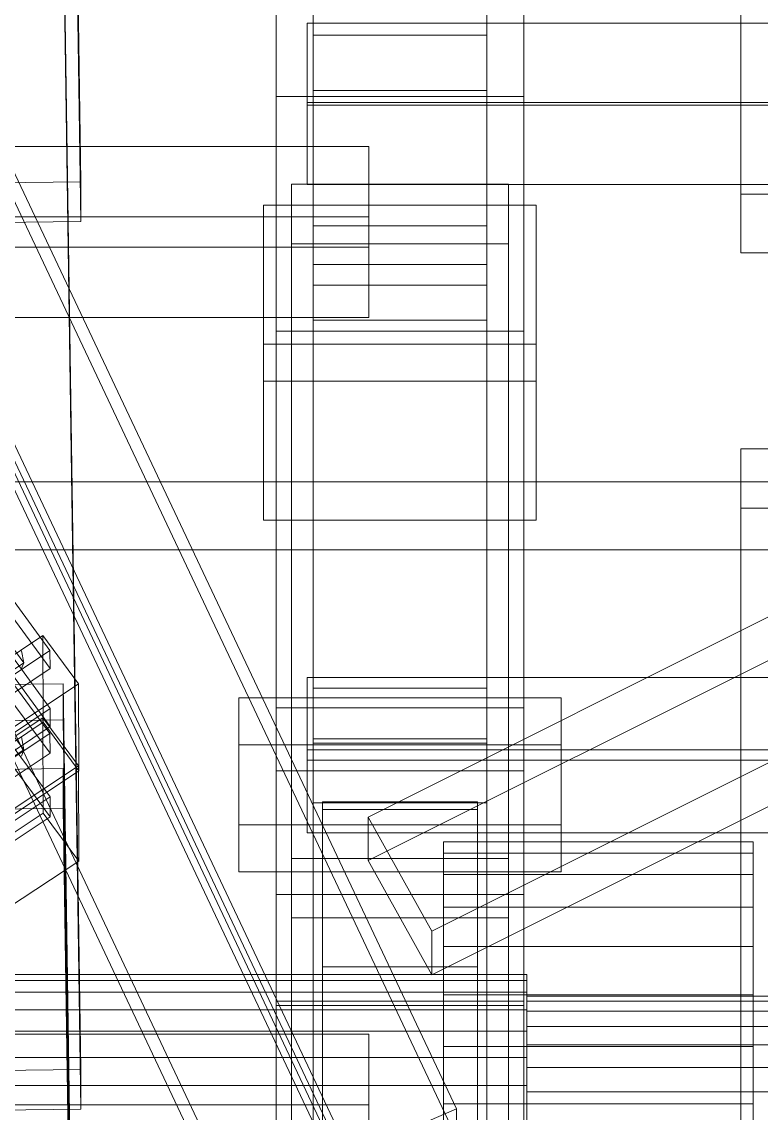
# Model space of a CAD drawing. Header units: millimetres. Extents: x -1970 to 34302, y -65268 to 6837.
# Drawn here: x 369 to 488.3, y -32802 to -32625.7 of the extents above; entities that cross this region are included whole.
import ezdxf

# ---------------------------------------------------------------- set-up
doc = ezdxf.new("R2010")
doc.units = ezdxf.units.MM
for name, color, linetype, lineweight in [('frontal_C01', 7, 'Continuous', 0), ('frontal_C02', 7, 'Continuous', 0), ('frontal_tolva', 7, 'Continuous', 0)]:
    doc.layers.add(name, color=color, linetype=linetype, lineweight=lineweight)

msp = doc.modelspace()

# ---------------------------------------------------------------- linework, layer by layer
at = {"layer": 'frontal_C01'}
for p, q in [((485, -32653.586), (485, -32410.253)), ((485, -32419.727), (485, -32663.059)), ((416, -32664.926), (416, -32451.77)), ((444, -32451.77), (444, -32664.926)), ((375.644, -32459.604), (378.512, -32651.552)), ((416, -32460.735), (416, -32673.891)), ((444, -32673.891), (444, -32460.735)), ((378.512, -32657.956), (375.644, -32466.008)), ((410, -32637.817), (410, -32466.523)), ((450, -32466.523), (450, -32637.817)), ((410, -32675.711), (410, -32504.418)), ((450, -32675.711), (450, -32504.418)), ((375.644, -32602.955), (378.512, -32794.903)), ((378.512, -32801.307), (375.644, -32609.359)), ((415, -32638.752), (415, -32625.945)), ((415, -32625.945), (760, -32625.945)), ((415, -32639.208), (415, -32625.945)), ((416, -32636.831), (416, -32627.866)), ((416, -32627.866), (444, -32627.866)), ((416, -32841.022), (416, -32627.866)), ((444, -32627.866), (444, -32636.831)), ((444, -32627.866), (444, -32841.022)), ((424.864, -32754.137), (674.864, -32629.085)), ((444, -32636.831), (416, -32636.831)), ((416, -32636.831), (416, -32849.987)), ((674.864, -32636.129), (424.864, -32761.18)), ((444, -32849.987), (444, -32636.831)), ((450, -32637.817), (410, -32637.817)), ((410, -32637.817), (410, -32675.711)), ((410, -32746.676), (410, -32637.817)), ((450, -32675.711), (450, -32637.817)), ((450, -32637.817), (450, -32746.676)), ((760, -32638.752), (415, -32638.752)), ((415, -32638.752), (415, -32652.015)), ((760, -32639.208), (415, -32639.208)), ((415, -32639.208), (415, -32652.015)), ((-425, -32645.87), (425, -32645.87)), ((425, -32645.87), (425, -32662.134)), ((425, -32645.87), (425, -32657.238)), ((435.136, -32772.567), (685.136, -32647.516)), ((378.512, -32651.552), (360.514, -32651.793)), ((378.512, -32657.956), (378.512, -32651.552)), ((412.5, -32661.566), (412.5, -32651.961)), ((412.5, -32651.961), (447.5, -32651.961)), ((412.5, -32926.695), (412.5, -32651.961)), ((415, -32652.015), (760, -32652.015)), ((447.5, -32651.961), (447.5, -32661.566)), ((447.5, -32651.961), (447.5, -32926.695)), ((435.136, -32779.611), (685.136, -32654.56)), ((775, -32653.586), (485, -32653.586)), ((485, -32653.586), (485, -32663.059)), ((408, -32677.773), (408, -32655.36)), ((408, -32655.36), (452, -32655.36)), ((408, -32683.781), (408, -32655.36)), ((452, -32655.36), (452, -32677.773)), ((452, -32655.36), (452, -32683.781)), ((425, -32657.238), (-425, -32657.238)), ((360.514, -32658.197), (378.512, -32657.956)), ((425, -32673.503), (425, -32657.238)), ((416, -32668.278), (416, -32658.673)), ((416, -32658.673), (444, -32658.673)), ((416, -32742.233), (416, -32658.673)), ((444, -32658.673), (444, -32668.278)), ((444, -32658.673), (444, -32742.233)), ((447.5, -32661.566), (412.5, -32661.566)), ((412.5, -32936.3), (412.5, -32661.566)), ((447.5, -32936.3), (447.5, -32661.566)), ((425, -32662.134), (-425, -32662.134)), ((425, -32673.503), (425, -32662.134)), ((485, -32663.059), (775, -32663.059)), ((444, -32664.926), (416, -32664.926)), ((416, -32664.926), (416, -32673.891)), ((444, -32673.891), (444, -32664.926)), ((444, -32668.278), (416, -32668.278)), ((416, -32668.278), (416, -32751.838)), ((444, -32751.838), (444, -32668.278)), ((-425, -32673.503), (425, -32673.503)), ((416, -32673.891), (444, -32673.891)), ((410, -32675.711), (450, -32675.711)), ((410, -32784.57), (410, -32675.711)), ((450, -32784.57), (450, -32675.711)), ((452, -32677.773), (408, -32677.773)), ((408, -32677.773), (408, -32706.193)), ((452, -32706.193), (452, -32677.773)), ((452, -32683.781), (408, -32683.781)), ((408, -32683.781), (408, -32706.193)), ((452, -32706.193), (452, -32683.781)), ((345.969, -32703.412), (373.501, -32740.651)), ((373.513, -32743.853), (345.981, -32706.614)), ((408, -32706.193), (452, -32706.193)), ((346.008, -32713.658), (373.539, -32750.897)), ((373.551, -32754.099), (346.02, -32716.86)), ((369.265, -32743.264), (363.53, -32735.506)), ((404, -32755.386), (404, -32734.895)), ((404, -32734.895), (456, -32734.895)), ((404, -32742.474), (404, -32734.895)), ((456, -32734.895), (456, -32755.386)), ((456, -32734.895), (456, -32742.474)), ((450, -32736.521), (410, -32736.521)), ((410, -32736.521), (410, -32783.889)), ((410, -32907.814), (410, -32736.521)), ((450, -32783.889), (450, -32736.521)), ((450, -32736.521), (450, -32907.814)), ((360.882, -32745.751), (372.35, -32738.139)), ((372.35, -32738.139), (372.408, -32753.507)), ((372.35, -32738.139), (378.086, -32745.897)), ((373.501, -32740.651), (362.033, -32748.263)), ((373.513, -32743.853), (373.501, -32740.651)), ((369.265, -32743.264), (368.888, -32741.187)), ((456, -32742.474), (404, -32742.474)), ((404, -32742.474), (404, -32762.965)), ((444, -32742.233), (416, -32742.233)), ((416, -32742.233), (416, -32751.838)), ((444, -32751.838), (444, -32742.233)), ((456, -32762.965), (456, -32742.474)), ((359.436, -32749.788), (369.265, -32743.264)), ((362.045, -32751.465), (373.513, -32743.853)), ((368.9, -32744.336), (369.265, -32743.264)), ((378.086, -32745.897), (366.618, -32753.509)), ((378.143, -32761.266), (378.086, -32745.897)), ((357.646, -32746.548), (375.644, -32746.307)), ((375.644, -32746.307), (375.644, -32752.71)), ((375.644, -32746.307), (378.512, -32938.254)), ((450, -32746.676), (410, -32746.676)), ((410, -32746.676), (410, -32784.57)), ((410, -33130.885), (410, -32746.676)), ((450, -32784.57), (450, -32746.676)), ((450, -32746.676), (450, -33130.885)), ((373.539, -32750.897), (362.071, -32758.509)), ((373.551, -32754.099), (373.539, -32750.897)), ((375.644, -32752.71), (357.646, -32752.952)), ((378.512, -32944.658), (375.644, -32752.71)), ((416, -32751.838), (444, -32751.838)), ((417.5, -32779.551), (417.5, -32751.695)), ((417.5, -32751.695), (442.5, -32751.695)), ((417.5, -32751.695), (417.5, -32917.569)), ((442.5, -32752.939), (417.5, -32752.939)), ((417.5, -32752.939), (417.5, -32778.308)), ((417.5, -33411.882), (417.5, -32752.939)), ((442.5, -32751.695), (442.5, -32779.551)), ((442.5, -32917.569), (442.5, -32751.695)), ((442.5, -32778.308), (442.5, -32752.939)), ((442.5, -32752.939), (442.5, -33411.882)), ((372.408, -32753.507), (360.939, -32761.119)), ((362.083, -32761.71), (373.551, -32754.099)), ((378.143, -32761.266), (372.408, -32753.507)), ((435.136, -32772.567), (424.864, -32754.137)), ((424.864, -32754.137), (424.864, -32761.18)), ((456, -32755.386), (404, -32755.386)), ((404, -32755.386), (404, -32762.965)), ((456, -32762.965), (456, -32755.386)), ((366.675, -32768.877), (378.143, -32761.266)), ((412.5, -32770.426), (412.5, -32760.82)), ((412.5, -32760.82), (447.5, -32760.82)), ((412.5, -33035.555), (412.5, -32760.82)), ((424.864, -32761.18), (435.136, -32779.611)), ((447.5, -32760.82), (447.5, -32770.426)), ((447.5, -32760.82), (447.5, -33035.555)), ((404, -32762.965), (456, -32762.965)), ((447.5, -32770.426), (412.5, -32770.426)), ((412.5, -33045.16), (412.5, -32770.426)), ((447.5, -33045.16), (447.5, -32770.426)), ((435.136, -32779.611), (435.136, -32772.567)), ((417.5, -32778.308), (442.5, -32778.308)), ((417.5, -33437.251), (417.5, -32778.308)), ((442.5, -32779.551), (417.5, -32779.551)), ((417.5, -32779.551), (417.5, -32945.426)), ((442.5, -33437.251), (442.5, -32778.308)), ((442.5, -32779.551), (442.5, -32945.426)), ((410, -32783.889), (450, -32783.889)), ((410, -32955.182), (410, -32783.889)), ((410, -32784.57), (450, -32784.57)), ((410, -33168.78), (410, -32784.57)), ((450, -32955.182), (450, -32783.889)), ((450, -33168.78), (450, -32784.57)), ((-425, -32789.221), (425, -32789.221)), ((425, -32789.221), (425, -32805.486)), ((425, -32789.221), (425, -32800.589)), ((378.512, -32794.903), (360.514, -32795.145)), ((378.512, -32801.307), (378.512, -32794.903)), ((425, -32800.589), (-425, -32800.589)), ((425, -32816.854), (425, -32800.589)), ((360.514, -32801.548), (378.512, -32801.307))]:
    msp.add_line(p, q, dxfattribs=at)
at = {"layer": 'frontal_C02'}
for p, q in [((299.114, -32504.801), (439.114, -32801.266)), ((439.114, -32805.942), (299.114, -32509.477)), ((420.886, -32809.138), (280.886, -32512.674)), ((420.886, -32813.814), (280.886, -32517.35)), ((299.114, -32548.641), (439.114, -32845.106)), ((439.114, -32849.782), (299.114, -32553.317)), ((420.886, -32852.978), (280.886, -32556.513)), ((420.886, -32857.654), (280.886, -32561.19)), ((345.969, -32689.662), (373.501, -32727.255)), ((373.513, -32730.178), (345.981, -32692.585)), ((485, -32916.833), (485, -32694.711)), ((485, -32694.711), (775, -32694.711)), ((485, -32704.274), (485, -32694.711)), ((346.008, -32699.015), (373.539, -32736.608)), ((373.551, -32739.53), (346.02, -32701.938)), ((775, -32704.274), (485, -32704.274)), ((485, -32704.274), (485, -32926.396)), ((369.265, -32729.243), (363.53, -32721.411)), ((360.882, -32732.496), (372.35, -32724.812)), ((372.35, -32724.812), (372.408, -32738.841)), ((372.35, -32724.812), (378.086, -32732.644)), ((373.501, -32727.255), (362.033, -32734.939)), ((369.265, -32729.243), (368.888, -32727.298)), ((373.513, -32730.178), (373.501, -32727.255)), ((359.436, -32735.828), (369.265, -32729.243)), ((362.045, -32737.861), (373.513, -32730.178)), ((368.9, -32730.173), (369.265, -32729.243)), ((415, -32743.279), (415, -32731.588)), ((415, -32731.588), (760, -32731.588)), ((415, -32744.977), (415, -32731.588)), ((357.646, -32732.867), (375.644, -32732.624)), ((378.086, -32732.644), (366.618, -32740.327)), ((375.644, -32732.624), (375.644, -32738.469)), ((375.644, -32732.624), (378.512, -32926.391)), ((378.143, -32746.673), (378.086, -32732.644)), ((416, -32741.525), (416, -32733.342)), ((416, -32733.342), (444, -32733.342)), ((416, -32948.517), (416, -32733.342)), ((444, -32733.342), (444, -32741.525)), ((444, -32733.342), (444, -32948.517)), ((373.539, -32736.608), (362.071, -32744.291)), ((373.551, -32739.53), (373.539, -32736.608)), ((375.644, -32738.469), (357.646, -32738.713)), ((372.408, -32738.841), (360.939, -32746.524)), ((378.143, -32746.673), (372.408, -32738.841)), ((378.512, -32932.236), (375.644, -32738.469)), ((362.083, -32747.214), (373.551, -32739.53)), ((444, -32741.525), (416, -32741.525)), ((416, -32741.525), (416, -32956.701)), ((444, -32956.701), (444, -32741.525)), ((760, -32743.279), (415, -32743.279)), ((415, -32743.279), (415, -32756.667)), ((760, -32744.977), (415, -32744.977)), ((415, -32744.977), (415, -32756.667)), ((366.675, -32754.356), (378.143, -32746.673)), ((415, -32756.667), (760, -32756.667)), ((437, -32763.443), (437, -32758.156)), ((437, -32758.156), (437, -32759.991)), ((487, -32758.156), (437, -32758.156)), ((487, -32759.991), (487, -32758.156)), ((487, -32758.156), (487, -32763.443)), ((437, -32759.991), (437, -32768.67)), ((487, -32759.991), (437, -32759.991)), ((487, -32768.67), (487, -32759.991)), ((437, -32775.048), (437, -32763.443)), ((487, -32763.443), (437, -32763.443)), ((487, -32763.443), (487, -32775.048)), ((450, -32766.677), (410, -32766.677)), ((410, -32766.677), (410, -32804.93)), ((410, -32923.039), (410, -32766.677)), ((450, -32804.93), (450, -32766.677)), ((450, -32766.677), (450, -32923.039)), ((437, -32768.67), (437, -32782.869)), ((487, -32768.67), (437, -32768.67)), ((487, -32782.869), (487, -32768.67)), ((437, -32791.203), (437, -32775.048)), ((487, -32775.048), (437, -32775.048)), ((487, -32775.048), (487, -32791.203)), ((450.5, -32779.557), (342.5, -32779.557)), ((450.5, -32780.553), (450.5, -32779.557)), ((450.5, -32779.557), (450.5, -32782.425)), ((450.5, -32780.553), (342.5, -32780.553)), ((450.5, -32785.261), (450.5, -32780.553)), ((450.5, -32782.425), (342.5, -32782.425)), ((437, -32782.869), (437, -32800.429)), ((487, -32782.869), (437, -32782.869)), ((450.5, -32782.425), (450.5, -32788.721)), ((450.5, -32785.516), (450.5, -32783.041)), ((450.5, -32783.041), (450.5, -32783.9)), ((550.5, -32783.041), (450.5, -32783.041)), ((487, -32800.429), (487, -32782.869)), ((450.5, -32783.9), (450.5, -32787.962)), ((550.5, -32783.9), (450.5, -32783.9)), ((450.5, -32785.261), (342.5, -32785.261)), ((450.5, -32792.965), (450.5, -32785.261)), ((450.5, -32790.947), (450.5, -32785.516)), ((550.5, -32785.516), (450.5, -32785.516)), ((450.5, -32787.962), (450.5, -32794.609)), ((550.5, -32787.962), (450.5, -32787.962)), ((450.5, -32788.721), (342.5, -32788.721)), ((450.5, -32788.721), (450.5, -32797.486)), ((437, -32809.449), (437, -32791.203)), ((437, -32791.203), (487, -32791.203)), ((450.5, -32798.509), (450.5, -32790.947)), ((550.5, -32790.947), (450.5, -32790.947)), ((487, -32791.203), (487, -32809.449)), ((450.5, -32792.965), (342.5, -32792.965)), ((450.5, -32802.492), (450.5, -32792.965)), ((450.5, -32794.609), (450.5, -32802.828)), ((550.5, -32794.609), (450.5, -32794.609)), ((342.5, -32797.486), (450.5, -32797.486)), ((450.5, -32797.486), (450.5, -32807.386)), ((450.5, -32807.05), (450.5, -32798.509)), ((450.5, -32798.509), (550.5, -32798.509)), ((437, -32800.429), (437, -32818.676)), ((487, -32800.429), (437, -32800.429)), ((487, -32818.676), (487, -32800.429)), ((439.114, -32801.266), (420.886, -32809.138)), ((439.114, -32805.942), (439.114, -32801.266))]:
    msp.add_line(p, q, dxfattribs=at)
at = {"layer": 'frontal_tolva'}
for p, q in [((-1821.5, -32700), (1821.5, -32700)), ((-1725, -32700), (1725, -32700)), ((-1821.5, -32711), (1821.5, -32711))]:
    msp.add_line(p, q, dxfattribs=at)

doc.saveas('drawing.dxf')
